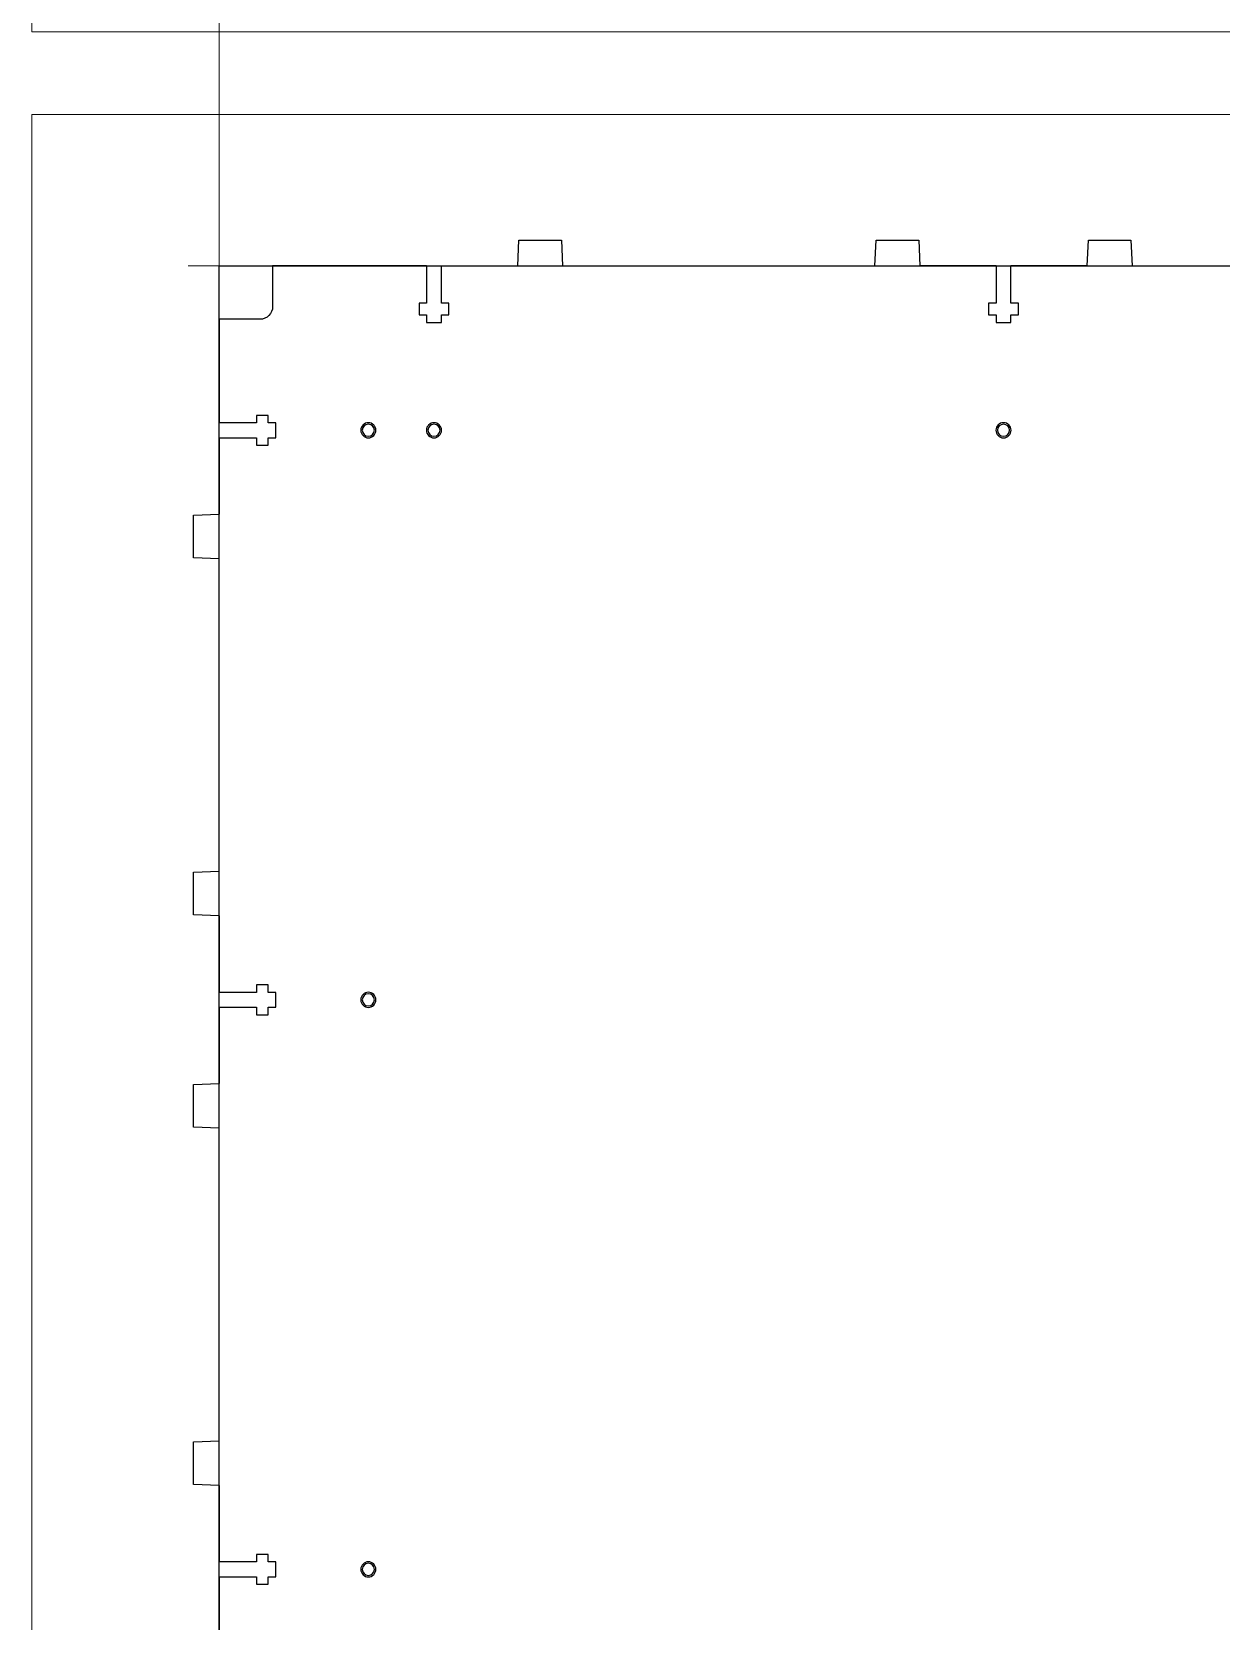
# Model space of a CAD drawing. Header units: millimetres. Extents: x -1949 to 1995, y -2739 to 1842.
# Drawn here: x -842.7 to -618.5, y -892.3 to -592.8 of the extents above; entities that cross this region are included whole.
import ezdxf

# ---------------------------------------------------------------- set-up
doc = ezdxf.new("R2010")
doc.units = ezdxf.units.MM
doc.layers.get('0').update_dxf_attribs({"lineweight": 25, "true_color": 0xffffff})
doc.layers.add('Laser Table', color=2, linetype='Continuous', lineweight=0, true_color=0xffff00)
doc.layers.add('Referance lines', color=2, linetype='Continuous', lineweight=0, true_color=0xffff00)

msp = doc.modelspace()

# ---------------------------------------------------------------- linework, layer by layer
at = {"color": 1, "true_color": 0xff0000}
for p, q in [((-751.07, -636.89), (-750.87, -632.02)), ((-750.87, -632.02), (-742.84, -632.02)), ((-742.84, -632.02), (-742.64, -636.89)), ((-683.75, -636.89), (-683.55, -632.02)), ((-683.55, -632.02), (-675.51, -632.02)), ((-675.51, -632.02), (-675.31, -636.89)), ((-643.73, -636.89), (-643.53, -632.02)), ((-643.53, -632.02), (-635.5, -632.02)), ((-635.5, -632.02), (-635.3, -636.89)), ((-742.64, -636.89), (-683.75, -636.89)), ((-635.3, -636.89), (-576.41, -636.89)), ((-799.68, -646.96), (-807.35, -646.92)), ((-812.22, -683.86), (-807.35, -683.66)), ((-812.22, -691.9), (-812.22, -683.86)), ((-807.35, -692.1), (-812.22, -691.9)), ((-807.35, -750.99), (-807.35, -692.1)), ((-812.22, -751.19), (-807.35, -750.99)), ((-812.22, -759.22), (-812.22, -751.19)), ((-807.35, -759.42), (-812.22, -759.22)), ((-812.22, -791.2), (-807.35, -791)), ((-812.22, -799.24), (-812.22, -791.2)), ((-807.35, -799.44), (-812.22, -799.24)), ((-807.35, -858.33), (-807.35, -799.44)), ((-812.22, -858.53), (-807.35, -858.33)), ((-812.22, -866.56), (-812.22, -858.53)), ((-807.35, -866.76), (-812.22, -866.56))]:
    msp.add_line(p, q, dxfattribs=at)
for p, q in [((-807.35, -636.89), (22, -636.89)), ((-807.35, -1450.25), (-807.35, -636.89)), ((-797.28, -636.89), (-797.28, -644.56)), ((-768.27, -636.89), (-797.28, -636.89)), ((-768.27, -636.89), (-768.27, -643.91)), ((-765.47, -643.91), (-765.47, -636.89)), ((-765.47, -636.89), (-751.07, -636.89)), ((-660.93, -636.89), (-675.31, -636.89)), ((-660.93, -636.89), (-660.93, -643.91)), ((-658.13, -643.91), (-658.13, -636.89)), ((-643.73, -636.89), (-658.13, -636.89)), ((-768.27, -643.91), (-769.67, -643.91)), ((-769.67, -643.91), (-769.67, -646.11)), ((-764.07, -643.91), (-765.47, -643.91)), ((-764.07, -646.11), (-764.07, -643.91)), ((-660.93, -643.91), (-662.33, -643.91)), ((-662.33, -643.91), (-662.33, -646.11)), ((-656.73, -643.91), (-658.13, -643.91)), ((-656.73, -646.11), (-656.73, -643.91)), ((-807.35, -646.92), (-807.35, -666.48)), ((-769.67, -646.11), (-768.27, -646.11)), ((-768.27, -646.11), (-768.27, -647.55)), ((-765.47, -647.55), (-765.47, -646.11)), ((-765.47, -646.11), (-764.07, -646.11)), ((-662.33, -646.11), (-660.93, -646.11)), ((-660.93, -646.11), (-660.93, -647.55)), ((-658.13, -647.55), (-658.13, -646.11)), ((-658.13, -646.11), (-656.73, -646.11)), ((-768.27, -647.55), (-765.47, -647.55)), ((-660.93, -647.55), (-658.13, -647.55)), ((-800.33, -666.48), (-807.35, -666.48)), ((-798.13, -665.08), (-800.33, -665.08)), ((-800.33, -665.08), (-800.33, -666.48)), ((-798.13, -666.48), (-798.13, -665.08)), ((-796.69, -666.48), (-798.13, -666.48)), ((-796.69, -669.28), (-796.69, -666.48)), ((-807.35, -669.28), (-800.33, -669.28)), ((-807.35, -669.28), (-807.35, -683.66)), ((-800.33, -669.28), (-800.33, -670.68)), ((-800.33, -670.68), (-798.13, -670.68)), ((-798.13, -670.68), (-798.13, -669.28)), ((-798.13, -669.28), (-796.69, -669.28)), ((-807.35, -759.42), (-807.35, -773.82)), ((-798.13, -772.42), (-800.33, -772.42)), ((-800.33, -772.42), (-800.33, -773.82)), ((-798.13, -773.82), (-798.13, -772.42)), ((-800.33, -773.82), (-807.35, -773.82)), ((-796.69, -773.82), (-798.13, -773.82)), ((-796.69, -776.62), (-796.69, -773.82)), ((-807.35, -776.62), (-800.33, -776.62)), ((-807.35, -776.62), (-807.35, -791)), ((-800.33, -776.62), (-800.33, -778.02)), ((-800.33, -778.02), (-798.13, -778.02)), ((-798.13, -778.02), (-798.13, -776.62)), ((-798.13, -776.62), (-796.69, -776.62)), ((-807.35, -866.76), (-807.35, -881.16)), ((-798.13, -879.76), (-800.33, -879.76)), ((-800.33, -879.76), (-800.33, -881.16)), ((-798.13, -881.16), (-798.13, -879.76)), ((-800.33, -881.16), (-807.35, -881.16)), ((-796.69, -881.16), (-798.13, -881.16)), ((-796.69, -883.96), (-796.69, -881.16)), ((-807.35, -883.96), (-800.33, -883.96)), ((-807.35, -883.96), (-807.35, -898.34)), ((-800.33, -883.96), (-800.33, -885.36)), ((-800.33, -885.36), (-798.13, -885.36)), ((-798.13, -885.36), (-798.13, -883.96)), ((-798.13, -883.96), (-796.69, -883.96))]:
    msp.add_line(p, q)
msp.add_open_spline([(-797.28, -644.56), (-797.28, -645.88), (-798.35, -646.96), (-799.68, -646.96)], degree=3, dxfattribs=at)
at = {"color": 3, "true_color": 0x00ff00}
for points in [[(-779.24, -666.46), (-780.03, -666.46), (-780.66, -667.09), (-780.66, -667.88)], [(-780.66, -667.88), (-780.66, -668.67), (-780.03, -669.31), (-779.24, -669.31)], [(-777.82, -667.88), (-777.82, -667.09), (-778.45, -666.46), (-779.24, -666.46)], [(-779.24, -669.31), (-778.45, -669.31), (-777.82, -668.67), (-777.82, -667.88)], [(-766.87, -666.46), (-767.66, -666.46), (-768.3, -667.09), (-768.3, -667.88)], [(-768.3, -667.88), (-768.3, -668.67), (-767.66, -669.31), (-766.87, -669.31)], [(-765.45, -667.88), (-765.45, -667.09), (-766.08, -666.46), (-766.87, -666.46)], [(-766.87, -669.31), (-766.08, -669.31), (-765.45, -668.67), (-765.45, -667.88)], [(-659.53, -666.46), (-660.32, -666.46), (-660.96, -667.09), (-660.96, -667.88)], [(-660.96, -667.88), (-660.96, -668.67), (-660.32, -669.31), (-659.53, -669.31)], [(-658.11, -667.88), (-658.11, -667.09), (-658.74, -666.46), (-659.53, -666.46)], [(-659.53, -669.31), (-658.74, -669.31), (-658.11, -668.67), (-658.11, -667.88)], [(-779.24, -773.8), (-780.03, -773.8), (-780.66, -774.43), (-780.66, -775.22)], [(-780.66, -775.22), (-780.66, -776.01), (-780.03, -776.65), (-779.24, -776.65)], [(-777.82, -775.22), (-777.82, -774.43), (-778.45, -773.8), (-779.24, -773.8)], [(-779.24, -776.65), (-778.45, -776.65), (-777.82, -776.01), (-777.82, -775.22)], [(-779.24, -881.14), (-780.03, -881.14), (-780.66, -881.77), (-780.66, -882.56)], [(-780.66, -882.56), (-780.66, -883.35), (-780.03, -883.99), (-779.24, -883.99)], [(-777.82, -882.56), (-777.82, -881.77), (-778.45, -881.14), (-779.24, -881.14)], [(-779.24, -883.99), (-778.45, -883.99), (-777.82, -883.35), (-777.82, -882.56)]]:
    msp.add_open_spline(points, degree=3, dxfattribs=at)
at = {"color": 6, "true_color": 0xff00ff}
for points in [[(-779.24, -666.74), (-779.87, -666.74), (-780.38, -667.25), (-780.38, -667.88)], [(-780.38, -667.88), (-780.38, -668.51), (-779.87, -669.02), (-779.24, -669.02)], [(-778.1, -667.88), (-778.1, -667.25), (-778.61, -666.74), (-779.24, -666.74)], [(-779.24, -669.02), (-778.61, -669.02), (-778.1, -668.51), (-778.1, -667.88)], [(-766.87, -666.74), (-767.5, -666.74), (-768.01, -667.25), (-768.01, -667.88)], [(-768.01, -667.88), (-768.01, -668.51), (-767.5, -669.02), (-766.87, -669.02)], [(-765.73, -667.88), (-765.73, -667.25), (-766.24, -666.74), (-766.87, -666.74)], [(-766.87, -669.02), (-766.24, -669.02), (-765.73, -668.51), (-765.73, -667.88)], [(-659.53, -666.74), (-660.16, -666.74), (-660.67, -667.25), (-660.67, -667.88)], [(-660.67, -667.88), (-660.67, -668.51), (-660.16, -669.02), (-659.53, -669.02)], [(-658.39, -667.88), (-658.39, -667.25), (-658.9, -666.74), (-659.53, -666.74)], [(-659.53, -669.02), (-658.9, -669.02), (-658.39, -668.51), (-658.39, -667.88)], [(-779.24, -774.08), (-779.87, -774.08), (-780.38, -774.59), (-780.38, -775.22)], [(-780.38, -775.22), (-780.38, -775.85), (-779.87, -776.36), (-779.24, -776.36)], [(-778.1, -775.22), (-778.1, -774.59), (-778.61, -774.08), (-779.24, -774.08)], [(-779.24, -776.36), (-778.61, -776.36), (-778.1, -775.85), (-778.1, -775.22)], [(-779.24, -881.42), (-779.87, -881.42), (-780.38, -881.93), (-780.38, -882.56)], [(-780.38, -882.56), (-780.38, -883.19), (-779.87, -883.7), (-779.24, -883.7)], [(-778.1, -882.56), (-778.1, -881.93), (-778.61, -881.42), (-779.24, -881.42)], [(-779.24, -883.7), (-778.61, -883.7), (-778.1, -883.19), (-778.1, -882.56)]]:
    msp.add_open_spline(points, degree=3, dxfattribs=at)
at = {"layer": 'Laser Table', "color": 2, "true_color": 0xffff00}
for p, q in [((-842.68, -592.78), (-842.68, 607.22)), ((57.32, -592.78), (-842.68, -592.78)), ((-842.68, -1808.39), (-842.68, -608.39)), ((-842.68, -608.39), (57.32, -608.39))]:
    msp.add_line(p, q, dxfattribs=at)
at = {"layer": 'Referance lines'}
for p, q in [((-807.35, -499.75), (-807.35, -1808.39)), ((-811.67, -636.89), (26.32, -636.89))]:
    msp.add_line(p, q, dxfattribs=at)
at = {"layer": 'Referance lines', "color": 2, "true_color": 0xffff00}
for q in [(24.83, -636.89), (-543.14, -636.89)]:
    msp.add_line((-813.17, -636.89), q, dxfattribs=at)

doc.saveas('drawing.dxf')
